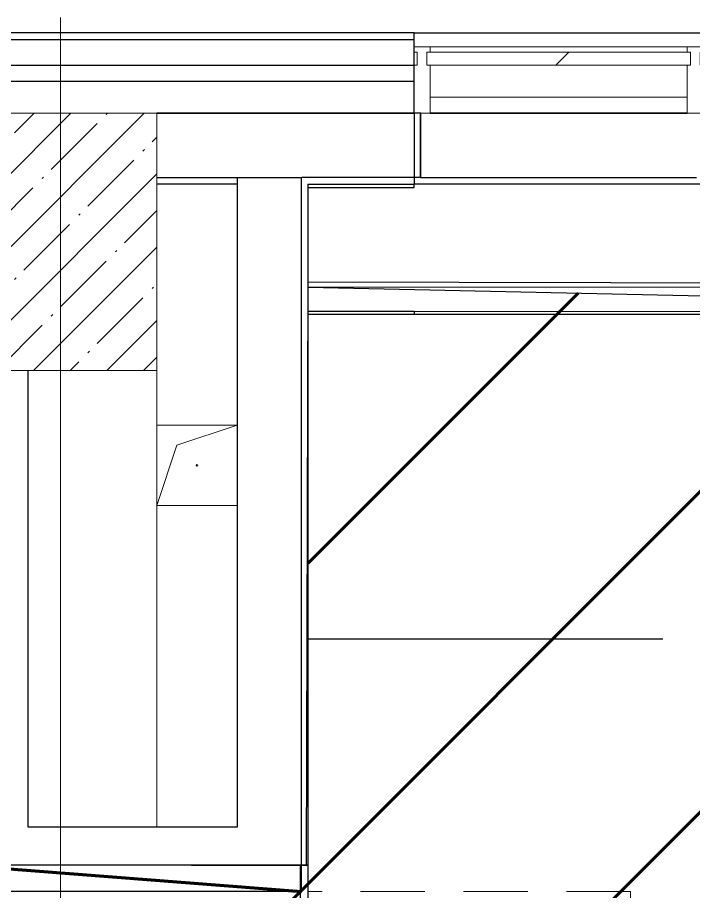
# Model space of a CAD drawing. Header units: millimetres. Extents: x -164500 to 426394, y -23753 to 102118.
# Drawn here: x 13941 to 16044, y 24543 to 27262 of the extents above; entities that cross this region are included whole.
import ezdxf

# ---------------------------------------------------------------- set-up
doc = ezdxf.new("R2010")
doc.units = ezdxf.units.MM
doc.linetypes.add('200_ШТРИХ__ш1_п0_6_', pattern=[320, 200, -120])
doc.layers.add('1.1.1) Плитка КР1 Остаток', color=52, linetype='Continuous')
for name, color, linetype, lineweight in [('183 стяжка подвал', 160, 'Continuous', 60), ('384 ПК-3', 30, 'Continuous', 120), ('A-FLOR', 7, 'Continuous', 9), ('A-GENM', 7, 'Continuous', 9), ('A-GLAZ-CURT-1', 7, 'Continuous', 5), ('A-GLAZ-CURT-2', 7, 'Continuous', 20), ('A-GLAZ-CWMG', 7, 'Continuous', 9), ('A-GLAZ-CWMG-1', 7, 'Continuous', 20), ('A-WALL', 7, 'Continuous', 5), ('S-COLS-1', 7, 'Continuous', 5), ('Оси', 7, 'Continuous', 9)]:
    doc.layers.add(name, color=color, linetype=linetype, lineweight=lineweight)
doc.layers.add('A-DOOR-3', color=7, linetype='200_ШТРИХ__ш1_п0_6_', lineweight=5, true_color=0xc0c0c0)

# ---------------------------------------------------------------- blocks, each defined once
blk = doc.blocks.new('BSC_Колонна _Прямоугольная - 600х800-24078684-Объем проектирования 1 этажа')
at = {"layer": 'S-COLS-1'}
h = blk.add_hatch(dxfattribs=at)
h.set_pattern_fill('FP_21', color=256, style=0, pattern_type=2)
h.set_pattern_definition([(45, (-14010, -26700), (-114.04925, 114.04925), []), (45, (-13895.95, -26700), (-114.04925, 114.04925), [201.613, -40.323, 6.706, -33.617])])
h.paths.add_polyline_path([(-272.1, -400), (300, -400), (300, 400), (-300, 400), (-300, -400)])
for p, q in [((300, 400), (-300, 400)), ((-300, 400), (-300, -400)), ((300, -400), (300, 400)), ((-300, -400), (300, -400))]:
    blk.add_line(p, q, dxfattribs=at)
blk = doc.blocks.new('DOR__перегородка__Прямоугольная - ТП-2_ Вн_ДПГ_9480х4200h_2-23998078-Объем проектирования 1 этажа')
at = {"layer": 'A-DOOR-3'}
for p, q in [((9480, -1474.2), (9480, -470)), ((9105.2, -1474.2), (9480, -1474.2))]:
    blk.add_line(p, q, dxfattribs=at)
blk = doc.blocks.new('Системная панель - Стекло - 40мм-V196-Объем проектирования 1 этажа')
at = {"layer": 'A-GLAZ-CURT-1'}
h = blk.add_hatch(dxfattribs=at)
h.set_pattern_fill('FP_185', color=256, style=0, pattern_type=2)
h.set_pattern_definition([(45, (-15760.26, -27090), (-565.685, 565.685), [400, -1200]), (45, (-16160.26, -27290), (-565.685, 565.685), [1200, -400]), (45, (-15360.26, -27490), (-565.685, 565.685), [400, -1200])])
h.paths.add_polyline_path([(-400, -40), (410, -40), (410, 0), (-410, 0), (-410, -40)])
at = {"layer": 'A-GLAZ-CURT-2'}
for p, q in [((410, 0), (-410, 0)), ((-410, 0), (-410, -40)), ((410, -40), (410, 0)), ((-410, -40), (410, -40))]:
    blk.add_line(p, q, dxfattribs=at)
blk = doc.blocks.new('Прямоугольный импост - Импост структурный с накладкой - 160мм Темный-33186088-Объем проектирования 1 этажа')
at = {"layer": 'A-GLAZ-CWMG'}
for p, q in [((17760.3, 27307), (16960.3, 27307)), ((17760.3, 27150), (16960.3, 27150))]:
    blk.add_line(p, q, dxfattribs=at)
blk = doc.blocks.new('Прямоугольный импост - Импост структурный с накладкой - 190мм-22856094-Объем проектирования 1 этажа')
at = {"layer": 'A-GLAZ-CWMG-1'}
for p, q in [((-50, 40), (-50, 190)), ((-50, 190), (0, 190)), ((0, 190), (0, 40)), ((-40, 40), (-50, 40)), ((-40, 0), (-40, 40)), ((-10, 40), (-10, 0)), ((0, 40), (-10, 40)), ((-50, -17), (-50, 0)), ((-50, 0), (-40, 0)), ((-10, 0), (0, 0)), ((0, 0), (0, -17)), ((0, -17), (-50, -17))]:
    blk.add_line(p, q, dxfattribs=at)
blk = doc.blocks.new('Прямоугольный импост - Импост структурный с накладкой - 190мм-22856098-Объем проектирования 1 этажа')
at = {"layer": 'A-GLAZ-CWMG-1'}
for p, q in [((0, 190), (-50, 190)), ((-50, 190), (-50, 40)), ((0, 40), (0, 190)), ((-50, 40), (-40, 40)), ((-40, 40), (-40, 0)), ((-10, 0), (-10, 40)), ((-10, 40), (0, 40)), ((-40, 0), (-50, 0)), ((-50, 0), (-50, -17)), ((0, 0), (-10, 0)), ((0, -17), (0, 0)), ((-50, -17), (0, -17))]:
    blk.add_line(p, q, dxfattribs=at)
blk = doc.blocks.new('GM_Отверстие прямоугольное _в плите_ - Отверстие-V210-Объем проектирования 1 этажа')
at = {"layer": 'A-GENM'}
for p, q in [((-125, -125), (-125, 125)), ((-125, 125), (125, 125)), ((125, 125), (-125, 125)), ((-125, 125), (-125, -125)), ((-62.5, 62.5), (125, 125)), ((-125, -125), (-62.5, 62.5)), ((125, -125), (-125, -125)), ((-125, -125), (125, -125))]:
    blk.add_line(p, q, dxfattribs=at)
for start, end in [(360, 180), (180, 360)]:
    blk.add_arc((0, 0), 2.5, start, end, dxfattribs=at)
blk = doc.blocks.new('Зашивка приборов отопления12 - Зашивка приборов отопления-33278990-Объем проектирования 1 этажа')
at = {"layer": 'A-WALL'}
for p, q in [((35540, 23400), (34640, 23400)), ((37340, 23400), (36440, 23400)), ((34309.7, 23079), (37609, 23079)), ((37609, 23079), (34309.7, 23079)), ((34309.7, 23004), (37609, 23004))]:
    blk.add_line(p, q, dxfattribs=at)

msp = doc.modelspace()

# ---------------------------------------------------------------- hatches: boundary and pattern name
at = {"layer": '1.1.1) Плитка КР1 Остаток'}
h = msp.add_hatch(dxfattribs=at)
h.set_pattern_fill('ANGLE', color=256, scale=222)
h.set_pattern_definition([(0, (205553.1, 26879), (0, 1550.67), [1127.76, -422.91]), (90, (205553.1, 26879), (-1550.67, 9e-14), [1127.76, -422.91])])
h.paths.add_polyline_path([(13754.702, 17684.938), (14405.702, 17684.938), (14405.702, 18338.438), (13754.702, 18338.438)], flags=16)
h.paths.add_polyline_path([(13743.702, 21432.938), (14405.702, 21432.938), (14405.702, 22095.938), (13743.702, 22095.938)], flags=16)
h.paths.add_polyline_path([(6445.137, 7763.938), (6442.548, 7557.281), (4619.702, 7556.938), (4619.702, 7763.938), (1354.702, 7783.938), (1355.702, 8384.938), (609.702, 8383.938), (610.702, 10742.938), (1874.702, 10763.938), (1874.702, 11243.938), (3624.702, 11263.938), (3624.702, 10763.938), (6824.702, 10763.938), (6824.702, 11488.938), (6744.702, 11488.938), (6744.702, 12388.938), (6832.702, 12388.938), (6844.702, 14438.938), (7162.202, 14438.938), (7159.702, 14839.938), (6844.702, 14839.938), (6824.702, 15208.938), (6674.702, 15208.938), (6674.702, 15986.938), (6617.702, 17692.938), (4745.702, 17692.938), (4745.702, 18333.137), (4130.853, 18334.256), (4130.853, 18839.06), (6674.702, 18838.938), (6674.702, 20645.938), (9795.702, 20645.938), (9774.702, 22063.938), (9174.702, 22063.938), (9174.702, 24183.938), (9774.702, 24183.938), (9774.702, 24722.262), (13768.823, 24626.219), (14845.702, 24626.219), (14845.702, 26422.938), (18154.958, 26351.124), (18154.958, 26143.938), (18794.958, 26143.938), (18804.143, 26351.124), (20274.702, 26351.124), (20274.702, 26963.938), (21974.702, 26963.938), (21974.702, 14463.938), (22654.702, 14463.938), (22654.702, 13138.938), (22633.702, 11984.938), (22374.702, 11971.938), (22374.702, 11825.982), (20499.702, 11830.384), (20514.702, 11971.938), (20295.702, 11984.938), (20295.702, 15094.938), (13774.702, 15063.938), (13774.702, 10763.938), (20209.461, 10763.938), (20209.461, 7763.938)])
h.paths.add_polyline_path([(3935.822, 18839.06), (6674.702, 18839.06), (6674.702, 20588.938), (3935.822, 20588.938)], flags=17)
h.paths.add_polyline_path([(6612.528, 17692.938), (4124.702, 17692.938), (4124.702, 15113.938), (6612.528, 15113.938)], flags=17)
at = {"layer": '183 стяжка подвал'}
h = msp.add_hatch(dxfattribs=at)
h.set_pattern_fill('ANSI31', color=256, scale=222)
h.set_pattern_definition([(45, (205553.1, 26879), (-498.4042, 498.4042), [])])
h.paths.add_polyline_path([(13754.702, 17684.938), (14405.702, 17684.938), (14405.702, 18338.438), (13754.702, 18338.438)], flags=16)
h.paths.add_polyline_path([(13743.702, 21432.938), (14405.702, 21432.938), (14405.702, 22095.938), (13743.702, 22095.938)], flags=16)
h.paths.add_polyline_path([(6445.137, 7763.938), (6442.548, 7557.281), (4619.702, 7556.938), (4619.702, 7763.938), (1354.702, 7783.938), (1355.702, 8384.938), (609.702, 8383.938), (610.702, 10742.938), (1874.702, 10763.938), (1874.702, 11243.938), (3624.702, 11263.938), (3624.702, 10763.938), (6824.702, 10763.938), (6824.702, 11488.938), (6744.702, 11488.938), (6744.702, 12388.938), (6832.702, 12388.938), (6844.702, 14438.938), (7162.202, 14438.938), (7159.702, 14839.938), (6844.702, 14839.938), (6824.702, 15208.938), (6674.702, 15208.938), (6674.702, 15986.938), (6617.702, 17692.938), (4745.702, 17692.938), (4745.702, 18333.137), (4130.853, 18334.256), (4130.853, 18839.06), (6674.702, 18838.938), (6674.702, 20645.938), (9795.702, 20645.938), (9774.702, 22063.938), (9174.702, 22063.938), (9174.702, 24183.938), (9774.702, 24183.938), (9774.702, 24722.262), (13768.823, 24626.219), (14845.702, 24626.219), (14845.702, 26422.938), (18154.958, 26351.124), (18154.958, 26143.938), (18794.958, 26143.938), (18804.143, 26351.124), (20274.702, 26351.124), (20274.702, 26963.938), (21974.702, 26963.938), (21974.702, 14463.938), (22654.702, 14463.938), (22654.702, 13138.938), (22633.702, 11984.938), (22374.702, 11971.938), (22374.702, 11825.982), (20499.702, 11830.384), (20514.702, 11971.938), (20295.702, 11984.938), (20295.702, 15094.938), (13774.702, 15063.938), (13774.702, 10763.938), (20209.461, 10763.938), (20209.461, 7763.938)])
h.paths.add_polyline_path([(3935.822, 18839.06), (6674.702, 18839.06), (6674.702, 20588.938), (3935.822, 20588.938)], flags=17)
h.paths.add_polyline_path([(6612.528, 17692.938), (4124.702, 17692.938), (4124.702, 15113.938), (6612.528, 15113.938)], flags=17)
h.paths.add_polyline_path([(21915.974, 15309.069), (28602.728, 15309.069), (28602.728, 26272.402), (21915.974, 26272.402)])

# ---------------------------------------------------------------- linework, layer by layer
for p, q in [((15174.958, 27213.938), (13774.702, 27213.938)), ((15174.958, 27193.938), (15174.958, 27213.938)), ((15174.958, 27213.938), (16074.958, 27213.938)), ((13794.702, 27193.938), (15174.958, 27193.938)), ((15174.958, 26963.938), (15174.958, 27193.938)), ((13794.702, 27113.938), (15174.958, 27113.938)), ((13794.702, 27063.938), (15174.958, 27063.938)), ((14374.702, 26963.938), (15174.958, 26963.938)), ((15194.958, 26963.938), (14374.702, 26963.938)), ((15174.958, 26963.938), (15174.958, 26743.938)), ((15194.958, 26763.938), (15194.958, 26963.938)), ((15195.958, 26963.938), (15194.958, 26963.938)), ((15195.958, 26763.938), (15195.958, 26963.938)), ((15224.958, 26963.938), (16024.958, 26963.938)), ((16024.958, 26963.938), (15224.958, 26963.938)), ((14374.702, 26763.938), (14824.702, 26763.938)), ((14624.702, 26763.938), (14624.702, 24743.938)), ((14824.702, 24543.938), (14824.702, 26763.938)), ((15194.958, 26763.938), (14824.702, 26763.938)), ((15194.958, 26763.938), (15195.958, 26763.938)), ((15195.958, 26763.938), (16053.958, 26763.938)), ((14624.702, 26743.938), (14374.702, 26743.938)), ((14844.702, 26743.938), (15174.958, 26743.938)), ((14844.702, 26743.938), (14844.702, 26347.938)), ((14845.702, 26732.938), (14844.702, 26732.938)), ((14845.702, 26732.938), (15174.958, 26732.938)), ((14845.702, 24522.938), (14845.702, 26732.938)), ((16074.958, 26743.938), (15174.958, 26743.938)), ((16074.958, 26743.938), (15174.958, 26743.938)), ((15174.958, 26732.938), (15174.958, 26743.938)), ((14845.702, 26348.938), (15174.958, 26348.938)), ((15174.958, 26348.938), (15174.958, 26337.938)), ((18143.958, 26337.938), (14845.702, 26337.938)), ((13974.958, 24743.938), (13974.958, 26163.938)), ((14624.702, 24743.938), (13974.958, 24743.938)), ((14824.702, 24543.938), (13774.702, 24543.938))]:
    msp.add_line(p, q)
at = {"flags": 128}
msp.add_lwpolyline([(21942.941, 26797.037), (20284.946, 26800.929), (20284.071, 26428.117), (18804.331, 26431.59), (18803.845, 26224.404), (18141.847, 26225.958), (18142.328, 26430.958), (14844.081, 26438.7), (14839.82, 24623.705), (13768.823, 24626.219), (13763.126, 22199.226), (14394.124, 22197.745), (14392.568, 21534.746), (13761.569, 21536.228), (13754.342, 18457.236), (14385.34, 18455.755), (14383.77, 17786.757), (13752.771, 17788.238), (13746.692, 15198.245), (20267.674, 15182.938), (20260.373, 12072.946), (22598.367, 12067.458)], dxfattribs=at)
at = {"layer": '1.1.1) Плитка КР1 Остаток'}
msp.add_lwpolyline([(9774.702, 24722.262), (13768.823, 24626.219), (14845.702, 24626.219), (14845.702, 26422.938), (18154.958, 26351.124), (18154.958, 26143.938), (18794.958, 26143.938), (18804.143, 26351.124), (20274.702, 26351.124), (20274.702, 26963.938), (21974.702, 26963.938)], dxfattribs=at)
at = {"layer": '384 ПК-3'}
msp.add_lwpolyline([(13711.881, 26889.556), (13754.702, 24626.252), (14824.702, 24543.938)], dxfattribs=at)
at = {"layer": 'A-FLOR'}
for p, q in [((14844.702, 24523.938), (14844.702, 26347.938)), ((14374.702, 24743.938), (14374.702, 26163.938))]:
    msp.add_line(p, q, dxfattribs=at)
at = {"layer": 'Оси'}
msp.add_lwpolyline([(14074.702, -2042.321), (14074.702, 2957.679), (14074.702, 22262.009), (14074.702, 27262.009)], dxfattribs=at)

# ---------------------------------------------------------------- block references
for name, p, rotation in [('Прямоугольный импост - Импост структурный с накладкой - 190мм-22856098-Объем проектирования 1 этажа', (15174.958, 27153.938), 180), ('DOR__перегородка__Прямоугольная - ТП-2_ Вн_ДПГ_9480х4200h_2-23998078-Объем проектирования 1 этажа', (14374.702, 15063.938), 90.00000000000044)]:
    msp.add_blockref(name, p, dxfattribs=dict(rotation=rotation))
for name, p in [('Прямоугольный импост - Импост структурный с накладкой - 160мм Темный-33186088-Объем проектирования 1 этажа', (-1735.298, -136.062)), ('Системная панель - Стекло - 40мм-V196-Объем проектирования 1 этажа', (15624.958, 27153.938)), ('BSC_Колонна _Прямоугольная - 600х800-24078684-Объем проектирования 1 этажа', (14074.702, 26563.938)), ('Зашивка приборов отопления12 - Зашивка приборов отопления-33278990-Объем проектирования 1 этажа', (-19465.042, 3343.938)), ('GM_Отверстие прямоугольное _в плите_ - Отверстие-V210-Объем проектирования 1 этажа', (14499.702, 25868.938))]:
    msp.add_blockref(name, p)
at = {"extrusion": (0, 0, -1), "rotation": 180}
msp.add_blockref('Прямоугольный импост - Импост структурный с накладкой - 190мм-22856094-Объем проектирования 1 этажа', (-16074.958, 27153.938), dxfattribs=at)

doc.saveas('drawing.dxf')
